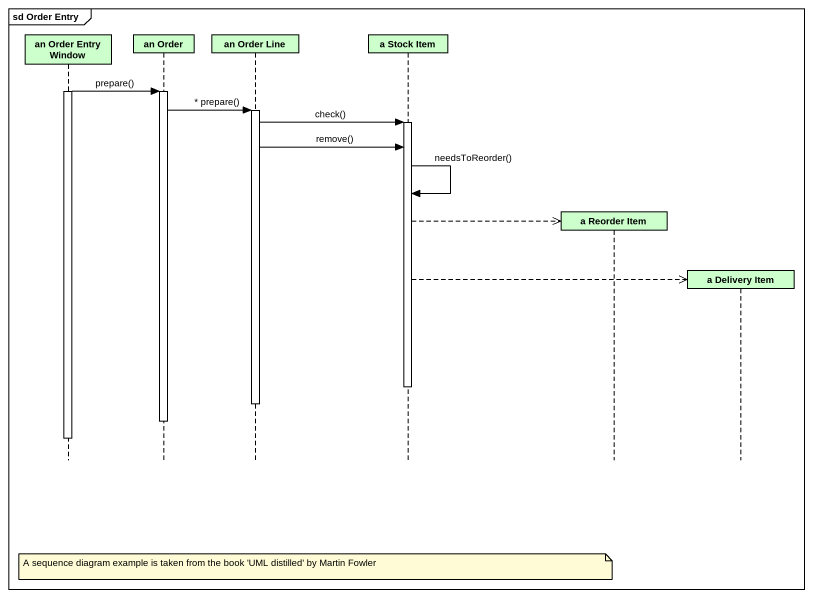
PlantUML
@startuml
mainframe sd Order Entry
hide footbox
participant "an Order Entry Window" as an_Order_Entry_Window #CCFFCC
participant "an Order" as an_Order #CCFFCC
participant "an Order Line" as an_Order_Line #CCFFCC
participant "a Stock Item" as a_Stock_Item #CCFFCC
participant "a Reorder Item" as a_Reorder_Item #CCFFCC
participant "a Delivery Item" as a_Delivery_Item #CCFFCC

activate an_Order_Entry_Window
an_Order_Entry_Window -> an_Order : prepare()
activate an_Order
an_Order -> an_Order_Line : * prepare()
activate an_Order_Line
an_Order_Line -> a_Stock_Item : check()
activate a_Stock_Item
an_Order_Line -> a_Stock_Item : remove()
a_Stock_Item -> a_Stock_Item : needsToReorder()
a_Stock_Item -->> a_Reorder_Item **
a_Stock_Item -->> a_Delivery_Item **
deactivate a_Stock_Item
deactivate an_Order_Line
deactivate an_Order
deactivate an_Order_Entry_Window
note over an_Order_Line : A sequence diagram example is taken from the book 'UML distilled' by Martin Fowler
@enduml
